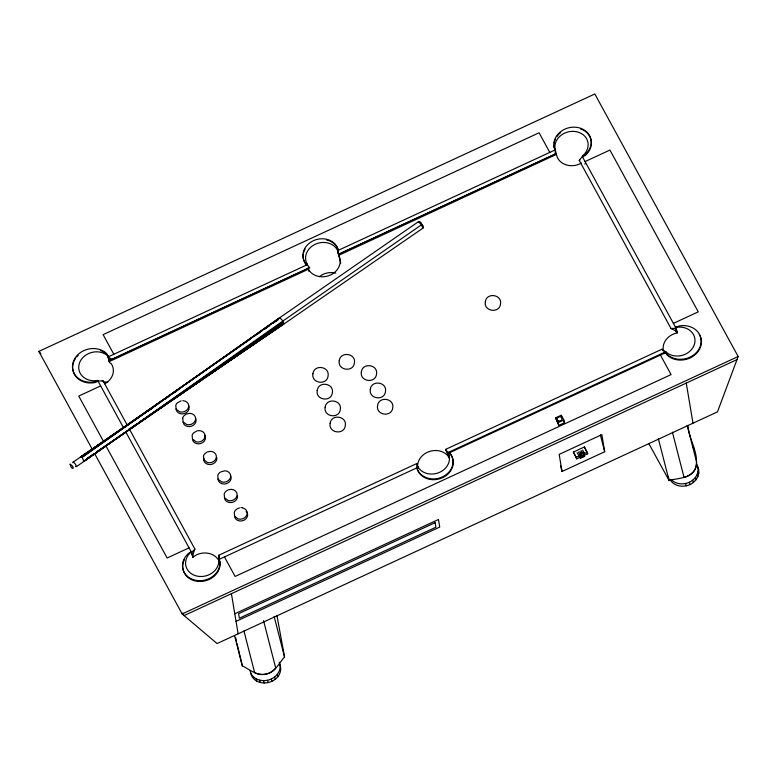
<?xml version="1.0" encoding="UTF-8"?>
<svg xmlns="http://www.w3.org/2000/svg" width="777" height="777" viewBox="0 0 777 777"><rect width="100%" height="100%" fill="white"/><g stroke="black" fill="none" stroke-linecap="round" stroke-linejoin="round"><path stroke-width="1.17" d="M338.704 255.196L338.519 254.196A14.666 0.631 71.6 0 1 338.753 254.157L555.234 154.215L555.273 149.864L337.539 250.68L338.733 255.312A16.783 14.316 -14.4 0 1 330.507 274.99A16.783 14.316 -14.4 0 1 308.459 269.337L308.45 268.123A14.666 2.584 58.6 0 1 309.382 267.754L111.956 359.46C109.003 358.673 108.285 362.878 111.315 363.762A16.783 14.316 -14.4 0 1 104.759 383.799M417.832 467.686A14.637 0.631 71.6 0 0 416.899 464.704L416.627 463.626L218.842 555.205L218.755 559.576L417.909 467.365L417.705 466.588L416.899 466.967L417.074 468.482A18.493 15.763 -14.4 0 0 442.463 476.874A18.493 15.763 -14.4 0 0 449.893 453.04L448.844 452.175L450.087 453.807A18.493 15.763 -14.4 0 1 442.657 477.651A18.493 15.763 -14.4 0 1 417.278 469.25L416.899 466.967M218.745 559.527L218.755 559.343M580.021 454.574L580.03 454.399A2.03 1.729 -14.4 0 1 583.08 452.991L583.867 456.08A2.03 1.729 -14.4 0 0 580.827 457.488L580.021 454.574L580.458 458.255L584.586 456.352L583.692 452.874L583.236 453.088M73.048 462.81L73.038 462.189L80.827 456.798L81.993 457.391L279.487 317.89L418.356 221.756L421.124 224.291L422.911 228.156L283.867 324.038L138.879 422.669M422.358 228.059L422.911 228.156A1.933 1.875 36.9 0 0 423.387 226.991A1.991 1.933 36.9 0 0 422.358 225.165L422.367 225.136M75.486 466.521C77.564 467.064 74.475 462.004 73.038 462.189M76.243 466.744L84.042 461.353L81.993 457.391L279.487 317.89C281.274 318.424 284.722 323.067 283.333 323.941M338.821 254.196L337.539 250.68M203.914 458.032L203.778 460.246A6.634 5.653 -14.4 0 0 211.354 464.423A6.634 5.653 -14.4 0 0 216.754 457.488M671.425 479.865A15.258 13.015 -14.4 0 0 685.596 483.498C692.802 482.051 699.358 475.252 698.008 467.55A15.258 13.015 -14.4 0 0 696.852 464.355M669.92 479.419A15.258 13.015 -14.4 0 0 686.198 485.819C694.279 484.353 701.155 475.777 698.008 467.55M555.234 154.215L555.992 153.506L557.604 157.925A16.783 14.316 -14.4 0 0 581.4 163.063M92.23 449.203L38.85 351.408L594.832 93.978L738.15 356.526L717.462 411.868L217.074 643.56L182.168 613.956L94.551 453.457M129.205 428.719L194.891 549.067L193.143 553.865L192.881 557.196M276.923 615.423L284.518 656.876C279.118 663.111 274.971 672.503 265.919 674.135C257.09 676.34 249.621 669.424 242.317 665.86L234.576 635.741M580.72 456.653L581.788 455.769M663.325 350.369A16.783 14.316 -14.4 0 1 677.117 332.906L675.223 330.633L671.027 328.535L579.234 160.373L584.838 153.564A16.783 14.316 -14.4 0 0 575.621 131.556A16.783 14.316 -14.4 0 0 555.04 148.97L556.468 154.497M194.891 549.067L191.579 552.457L192.832 557.041L191.375 551.689L188.724 553.205A18.862 16.084 -14.4 0 0 194.668 580.079A18.862 16.084 -14.4 0 0 219.755 561.159L218.755 558.712L218.832 561.616A16.783 14.316 -14.4 0 1 195.114 575.572A16.783 14.316 -14.4 0 1 191.006 552.117L191.375 551.689M219.92 472.397L219.337 472.979A4.983 4.244 -14.4 0 0 217.754 475.67L218.123 479.283L221.804 482.012A6.634 5.653 -14.4 0 0 230.516 477.369A6.634 5.653 -14.4 0 0 224.728 470.794L220.649 471.96M226.36 490.957L225.777 491.54A4.983 4.244 -14.4 0 0 224.194 494.23L224.563 497.843L228.253 500.573A6.634 5.653 -14.4 0 0 236.956 495.92A6.634 5.653 -14.4 0 0 231.177 489.355L228.632 489.792M250.077 670.716A15.258 13.015 -14.4 0 0 256.225 678.816C263.199 682.478 272.406 680.438 277.321 674.329A15.258 13.015 -14.4 0 0 279.254 662.198M250.67 673.037A15.258 13.015 -14.4 0 0 256.818 681.138C263.791 684.799 272.999 682.75 277.923 676.65A15.258 13.015 -14.4 0 0 279.361 663.49M279.438 318.162L81.595 457.022L184.052 385.382M186.043 383.993L241.744 345.046M243.735 343.657L250.699 338.791M253.681 336.703L259.644 332.527M269.6 325.573L264.627 329.05L269.629 325.534M272.581 323.494L278.545 319.318L272.601 323.455M84.615 460.674L283.178 321.95L83.877 461.441L83.285 461.14M251.787 337.966L81.255 456.789L143.046 414.112M256.74 334.508L262.684 330.371M84.615 460.683L283.809 323.31L129.176 429.594M145.046 412.742L153.059 407.245M155.225 405.915L161.062 401.748M165.219 399.038L169.075 396.251M173.077 393.502L178.079 390.064M126.175 431.653L96.251 452.224L110.227 442.686M127.205 431.07L283.916 323.766L188.898 388.519M80.993 456.711L132.158 421.882M137.179 418.463L141.191 415.734M147.212 411.635L152.224 408.216M131.886 427.369L136.888 423.96M139.889 421.921L186.898 389.879M129.788 423.475L80.827 456.798L80.837 457.42M131.789 422.115L137.782 418.036M141.773 415.316L145.775 412.597M149.767 409.877L153.768 407.158M128.875 429.477L136.878 424.038M192.842 557.226L195.959 555.137A16.783 14.316 -14.4 0 1 219.59 562.393M207.07 452.068L205.031 453.535A4.983 4.244 -14.4 0 0 203.448 456.225L203.827 459.838L207.508 462.568A6.634 5.653 -14.4 0 0 216.21 457.925A6.634 5.653 -14.4 0 0 210.431 451.35L207.896 451.796M227.088 490.51L227.816 490.064M237.15 508.935L235.829 509.965A4.983 4.244 -14.4 0 0 234.256 512.655L234.625 516.268L238.306 518.997A6.634 5.653 -14.4 0 0 246.765 515.073A6.634 5.653 -14.4 0 0 242.9 507.993M102.273 381.245L103.04 380.788L127.457 425.524M585.693 131.663A18.871 16.094 -14.4 0 1 585.198 155.449L582.546 156.964L582.352 156.196L585.003 154.681A18.871 16.094 -14.4 0 0 579.04 127.797A18.871 16.094 -14.4 0 0 553.943 146.707L555.137 149.932L554.137 147.484A18.871 16.094 -14.4 0 1 553.991 145.289M581.157 455.137L581.788 454.798M84.042 461.353L282.702 321.144L422.222 224.3M97.951 380.536L95.008 380.74A16.783 14.316 -14.4 0 1 80.109 361.509A16.783 14.316 -14.4 0 1 107.352 355.487L108.207 356.012L106.556 353.496A19.522 16.647 -14.4 0 0 73.689 360.732A19.522 16.647 -14.4 0 0 94.726 381.798L97.951 380.536L98.145 381.303L94.93 382.566A19.522 16.647 -14.4 0 1 72.698 368.434M306.459 264.209L307.07 263.927A16.783 14.316 -14.4 0 1 315.287 244.25A16.783 14.316 -14.4 0 1 337.344 249.912L337.995 249.611L338.189 250.379L337.83 248.533A18.007 15.355 -14.4 0 0 313.481 240.656A18.007 15.355 -14.4 0 0 305.468 263.277L306.653 264.986L305.662 264.044A18.007 15.355 -14.4 0 1 303.292 254.147M309.751 267.88L307.265 264.704L108.129 356.905L109.324 361.538L308.44 269.211L308.08 267.812M109.489 360.373L308.42 268.269M338.539 254.322L556.07 153.603M338.733 255.312L556.429 154.38M585.062 161.577L609.926 150.058L698.251 311.859L673.387 323.378M100.66 385.916L78.739 396.066L103.749 441.88M189.064 547.853L167.142 558.003L106.07 446.134M445.522 449.436L447.989 452.573L449.427 458.177L445.522 449.436L661.936 349.232L665.724 351.758L447.989 452.573A16.783 14.316 -14.4 0 1 439.763 472.251A16.783 14.316 -14.4 0 1 417.705 466.588M449.048 452.942L665.928 352.525L665.734 351.748L668.618 353.923A16.783 14.316 -14.4 0 0 693.919 345.668A16.783 14.316 -14.4 0 0 680.069 327.098L675.728 327.263L678.952 326.01A19.551 16.667 -14.4 0 1 699.96 347.105A19.551 16.667 -14.4 0 1 667.093 354.39L665.433 351.884L667.288 355.157A19.551 16.667 -14.4 0 0 692.802 356.458A19.551 16.667 -14.4 0 0 699.251 334.411M555.594 417.861L561.266 415.239L563.849 419.978L564.558 422.727L558.886 425.349L555.594 417.861L558.886 425.349M558.187 422.601L563.849 419.978M182.168 613.956L738.15 356.526M737.004 359.596L184.1 615.598L182.692 613.024M579.982 457.362L576.68 458.886L573.397 452.059L584.411 446.96L587.694 453.787L584.391 455.322M234.78 613.801L438.451 519.502L439.724 527.068L236.043 621.377M576.68 458.886L576.291 457.342L580.419 455.429M583.168 454.156L587.295 452.243M580.856 456.633L582.925 455.672M562.033 471.493L604.7 451.738L601.835 434.634L559.168 454.39L562.033 471.493L560.596 465.899M181.06 400.854L177.379 402.875A4.983 4.244 -14.4 0 0 175.796 405.565L176.165 409.178L179.846 411.897A6.634 5.653 -14.4 0 0 188.558 407.255A6.634 5.653 -14.4 0 0 182.77 400.689M196.581 431.07L193.716 432.808A4.983 4.244 -14.4 0 0 192.133 435.499L192.511 439.112L196.192 441.841A6.634 5.653 -14.4 0 0 204.905 437.189A6.634 5.653 -14.4 0 0 199.116 430.623L197.397 430.788M237.869 508.488L239.51 507.944M579.234 160.373L579.895 160.159M584.692 163.966L585.363 163.753M671.027 328.535L676.048 328.253L677.146 332.731M97.815 380.283L98.009 381.06L103.04 380.788M240.948 507.527L242.453 507.731M421.095 223.29L421.047 223.261A1.991 1.933 36.9 0 0 419.629 221.707A1.933 1.875 36.9 0 0 418.356 221.756L418.414 222.513M584.265 455.089L584.489 455.963L580.361 457.876L579.506 455.856L580.458 458.255M111.956 359.46L108.129 356.905L109.314 361.402M38.85 351.408L40.899 353.739M661.936 349.232L663.451 351.087M664.141 352.01L664.782 352.923M648.756 443.473L669.094 480.497C677.69 478.098 689.655 478.7 694.871 469.803C700.835 455.468 688.733 439.753 687.966 425.437M582.459 156.799L676.048 328.253M675.99 330.604L677.243 332.886L675.728 327.263M549.795 152.409L539.083 132.78L103.108 334.644L113.821 354.263M660.431 355.07L671.085 374.592L235.11 576.456L224.456 556.934M587.694 453.787L584.411 446.96M582.663 450.068L584.547 453.515M583.954 455.196L584.586 456.352M581.283 450.699L582.226 452.428M563.519 420.833L564.558 422.727M579.904 451.34L580.846 453.069M578.525 451.981L579.943 454.564M577.156 452.612L579.04 456.07M573.397 452.059L576.291 457.342M98.009 381.06L123.349 427.467M125.67 431.721L191.647 552.593M692.89 446.406L693.919 448.601M416.627 463.626L417.909 467.365M447.989 452.573L449.378 457.974A16.783 14.316 -14.4 0 0 429.36 451.515A16.783 14.316 -14.4 0 0 417.822 468.473M675.922 328.273L677.02 332.527M687.208 425.466L696.425 461.373C697.775 469.075 691.219 475.874 684.013 477.321L672.416 432.148M698.154 470.969L698.746 473.28M697.27 474.368L697.863 476.68M695.415 477.515L696.007 479.827M692.725 480.205L693.317 482.517M689.374 482.245L689.976 484.557M685.596 483.498L686.198 485.819M658.391 438.801L669.094 480.497L668.414 477.01M600.388 434.945L604.7 451.738M581.186 453.01L581.973 456.099M581.002 452.68L581.565 454.895M580.788 455.439L581.011 456.303M580.293 456.177L580.506 457.041M561.266 415.239L561.965 417.987M337.344 249.912L340.753 263.18M307.07 263.927L307.265 264.704M308.459 269.337L309.052 271.649M274.106 616.336L284.518 656.876M263.549 620.658L275.738 668.152C270.814 674.261 261.616 676.301 254.642 672.639L243.929 630.943M277.321 674.329L277.923 676.65M274.631 677.02L275.223 679.331M271.29 679.059L271.882 681.38M267.511 680.312L268.104 682.633M263.558 680.701L264.161 683.022M259.712 680.196L260.305 682.507M256.225 678.816L256.818 681.138M218.755 558.712L219.949 561.936A18.862 16.084 -14.4 0 1 198.572 581.439A18.862 16.084 -14.4 0 1 184.392 559.605M218.551 558.799L219.192 561.285M108.207 356.012L108.401 356.779L106.76 354.273A19.522 16.647 -14.4 0 0 100.427 350.466M107.935 356.128L109.324 361.538M235.654 637.577L236.48 641.112M237.043 643.473L242.317 665.86M686.266 383.09L692.987 423.203M231.41 593.696L238.131 633.809M219.493 561.567L219.25 559.634M219.133 558.585L218.842 555.205M234.518 515.19L234.586 516.676A6.634 5.653 -14.4 0 0 242.162 520.843A6.634 5.653 -14.4 0 0 247.552 513.918M224.495 497.503L224.524 498.251A6.634 5.653 -14.4 0 0 232.1 502.418A6.634 5.653 -14.4 0 0 237.5 495.493M218.055 478.953L218.084 479.691A6.634 5.653 -14.4 0 0 226.495 483.644A6.634 5.653 -14.4 0 0 230.546 475.543M176.097 408.838L176.126 409.586A6.634 5.653 -14.4 0 0 184.537 413.529A6.634 5.653 -14.4 0 0 188.588 405.429M420.066 222.397A1.972 1.525 -18 0 1 420.425 222.552M420.707 222.785A1.972 1.525 -18 0 1 421.027 223.387M246.134 511.324A6.634 5.653 -14.4 0 1 247.047 512.529M195.503 418.104A6.634 5.653 -14.4 0 1 191.453 426.194A6.634 5.653 -14.4 0 1 183.042 422.251M204.934 435.373A6.634 5.653 -14.4 0 1 200.884 443.463A6.634 5.653 -14.4 0 1 192.463 439.52M72.669 367.298A19.522 16.647 -14.4 0 1 75.369 358.721M76.67 356.954A19.522 16.647 -14.4 0 1 78.166 355.361M554.195 143.036A18.871 16.094 -14.4 0 1 555.623 138.714M556.847 136.655A18.871 16.094 -14.4 0 1 558.342 134.771M559.061 134.023A18.871 16.094 -14.4 0 1 560.654 132.595M580.409 128.904A18.871 16.094 -14.4 0 1 584.76 130.992M103.419 381.954A16.783 14.316 -14.4 0 1 107.712 382.235M319.337 276.612A16.783 14.316 -14.4 0 1 335.751 273.125M303.496 253.117A18.007 15.355 -14.4 0 1 305.099 249.067M326.622 239.996A18.007 15.355 -14.4 0 1 329.934 241.074M330.953 241.55A18.007 15.355 -14.4 0 1 338.024 249.31M579.564 454.788A2.477 2.117 -14.4 0 1 583.692 452.874M697.445 466.676A15.258 13.015 -14.4 0 1 698.601 469.871M312.908 373.776C311.14 383.479 327 385.703 328.079 375.981C329.856 366.268 313.995 364.044 312.908 373.776M317.201 390.54C315.423 400.252 331.293 402.476 332.371 392.754C334.149 383.042 318.288 380.817 317.201 390.54M325.145 407.274C323.378 416.987 339.238 419.211 340.326 409.489C342.094 399.776 326.233 397.552 325.145 407.274M330.128 423.416C328.35 433.129 344.211 435.353 345.299 425.631C347.076 415.918 331.206 413.694 330.128 423.416M339.248 360.742C337.48 370.454 353.341 372.678 354.429 362.956C356.196 353.244 340.336 351.019 339.248 360.742M361.354 371.96C359.576 381.662 375.437 383.887 376.524 374.164C378.302 364.452 362.432 362.228 361.354 371.96M370.308 389.345C368.531 399.057 384.392 401.282 385.479 391.559C387.257 381.847 371.387 379.623 370.308 389.345M377.573 405.633C375.796 415.345 391.657 417.57 392.744 407.847C394.522 398.135 378.652 395.911 377.573 405.633M485.334 301.845C483.556 311.558 499.417 313.782 500.505 304.06C502.282 294.347 486.412 292.123 485.334 301.845M70.115 464.209C71.94 471.736 76.078 467.667 70.115 464.209M182.712 418.23L183.081 421.843L186.762 424.572A6.634 5.653 -14.4 0 0 195.474 419.92A6.634 5.653 -14.4 0 0 189.685 413.354L186.334 414.063L184.295 415.54A4.983 4.244 -14.4 0 0 182.712 418.23M94.26 453.593L87.267 458.391L94.26 453.622M435.139 522.668L238.607 613.665L239.365 618.21L435.897 527.214L435.139 522.668M558.77 420.998A2.496 2.127 -14.4 0 0 562.024 418.376A2.496 2.127 -14.4 0 0 557.993 417.404A2.496 2.127 -14.4 0 0 558.77 420.998"/></g></svg>
